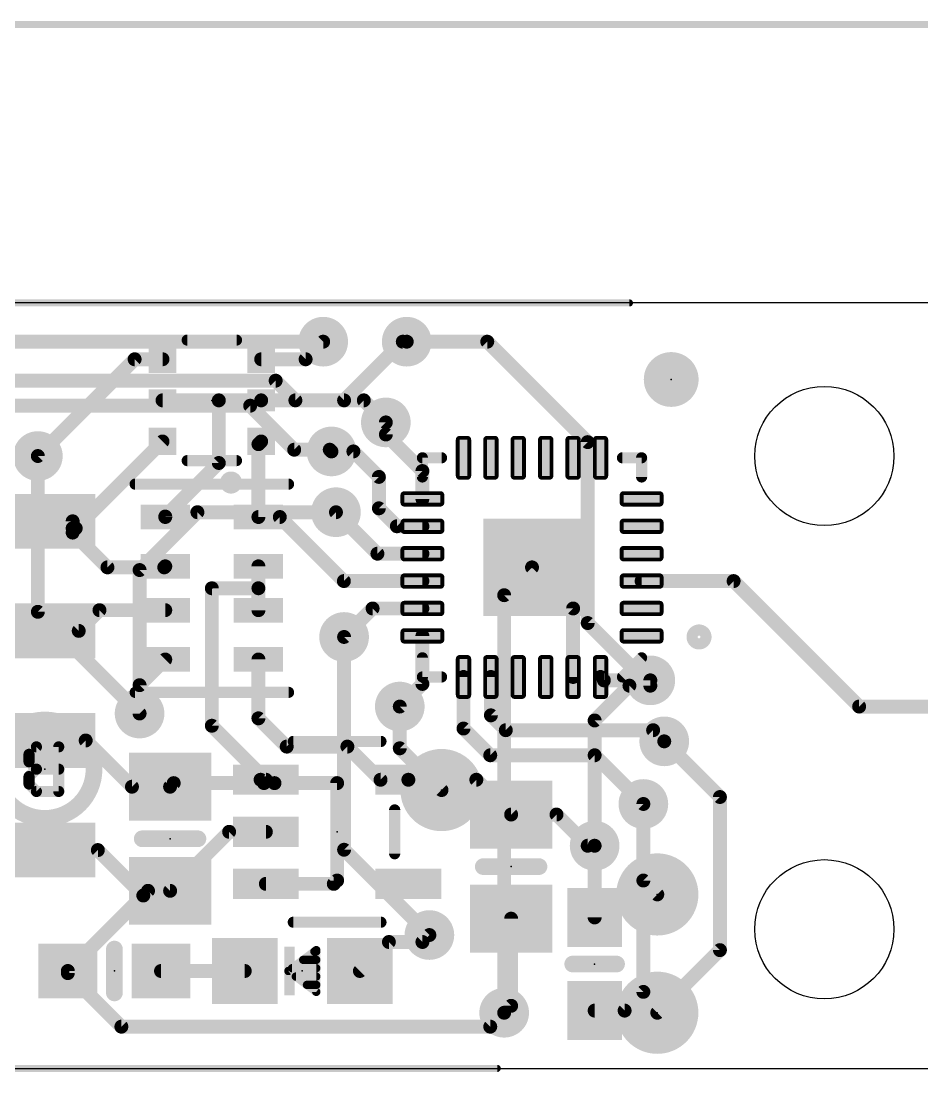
# Model space of a CAD drawing. Extents: x -5.8 to 76.3, y -5.1 to 21.4.
# Drawn here: x 8.2 to 24.64, y -0.07 to 19.12 of the extents above; entities that cross this region are included whole.
import ezdxf

# ---------------------------------------------------------------- set-up
doc = ezdxf.new("R2010")
doc.units = 0
for name, color, linetype in [('1', 12, 'CONTINUOUS'), ('16', 5, 'CONTINUOUS'), ('18', 110, 'CONTINUOUS'), ('20', 53, 'CONTINUOUS'), ('21', 40, 'CONTINUOUS'), ('22', 6, 'CONTINUOUS'), ('23', 53, 'CONTINUOUS'), ('24', 53, 'CONTINUOUS'), ('47', 253, 'CONTINUOUS')]:
    doc.layers.add(name, color=color, linetype=linetype)

# ---------------------------------------------------------------- blocks, each defined once
blk = doc.blocks.new('RECT')
blk.add_solid([(-0.5, -0.5), (0.5, -0.5), (-0.5, 0.5), (0.5, 0.5)])
blk = doc.blocks.new('PIE')
at = {"const_width": 0.5}
blk.add_lwpolyline([(0, -0.25, 1), (0, 0.25, 1), (0, -0.25)], format="xyb", dxfattribs=at)
blk = doc.blocks.new('RECT128000X44800R50')
at = {"const_width": 0.07}
blk.add_lwpolyline([(0.365, -0.07), (0.365, 0.07, 0.4142), (0.33, 0.105), (-0.33, 0.105, 0.4142), (-0.365, 0.07), (-0.365, -0.07, 0.4142), (-0.33, -0.105), (0.33, -0.105, 0.4142)], format="xyb", close=True, dxfattribs=at)
blk.add_solid([(-0.3475, -0.0875), (0.3475, -0.0875), (-0.3475, 0.0875), (0.3475, 0.0875)])
blk = doc.blocks.new('ROUNDV')
at = {"const_width": 0.5}
blk.add_lwpolyline([(0, -0.25, 1), (0, 0.25, 1), (0, -0.25)], format="xyb", dxfattribs=at)

msp = doc.modelspace()

# ---------------------------------------------------------------- linework, layer by layer
at = {"layer": '1', "const_width": 0.254}
for points in [[(13.716, 13.2628), (13.3952, 12.942)], [(14.097, 12.192), (15.1678, 13.2628)], [(15.24, 13.2628), (15.1678, 13.2628)], [(10.275, 12.942), (8.509, 11.176)], [(10.784, 12.942), (10.275, 12.942)], [(12.584, 12.942), (13.3952, 12.942)], [(11.811, 12.192), (10.784, 12.192)], [(11.811, 11.049), (11.811, 12.192)], [(11.811, 12.192), (12.584, 12.192)], [(12.584, 12.192), (14.097, 12.192)], [(14.859, 11.569), (14.859, 11.7896)], [(10.784, 11.442), (9.2, 9.858)], [(12.584, 11.442), (12.534, 11.392)], [(12.534, 11.392), (12.534, 10.063)], [(15.526, 10.902), (14.859, 11.569)], [(14.2668, 11.2602), (13.8668, 11.2602)], [(14.732, 10.795), (14.2668, 11.2602)], [(10.834, 10.072), (11.811, 11.049)], [(15.526, 10.394), (15.526, 10.902)], [(14.732, 10.222), (14.732, 10.795)], [(10.834, 10.063), (10.834, 10.072)], [(12.924, 10.063), (12.534, 10.063)], [(14.093, 8.894), (12.924, 10.063)], [(14.7052, 9.394), (13.9486, 10.1506)], [(15.06, 9.894), (14.732, 10.222)], [(9.144, 9.985), (7.256, 9.985)], [(9.144, 9.858), (9.144, 9.985)], [(9.2, 9.858), (9.144, 9.858)], [(9.144, 9.779), (9.144, 9.858)], [(15.526, 9.894), (15.06, 9.894)], [(9.779, 9.144), (9.144, 9.779)], [(15.526, 9.394), (14.7052, 9.394)], [(10.815, 9.144), (9.779, 9.144)], [(10.815, 9.144), (10.834, 9.163)], [(12.534, 9.163), (12.534, 8.763)], [(18.276, 8.394), (17.526, 9.144)], [(15.526, 8.894), (14.093, 8.894)], [(19.526, 8.894), (21.205, 8.894)], [(21.205, 8.894), (23.495, 6.604)], [(12.534, 8.763), (11.684, 8.763)], [(11.684, 8.763), (11.684, 6.2539)], [(12.534, 8.763), (12.534, 8.363)], [(9.255, 7.985), (9.633, 8.363)], [(9.633, 8.363), (10.834, 8.363)], [(14.617, 8.394), (14.097, 7.874)], [(15.526, 8.394), (14.617, 8.394)], [(18.276, 7.144), (18.276, 8.394)], [(7.256, 7.985), (9.255, 7.985)], [(15.526, 7.894), (15.526, 7.017)], [(10.834, 7.463), (10.3653, 6.9943)], [(12.534, 7.463), (12.534, 6.389)], [(10.3653, 6.9943), (10.3653, 6.477)], [(15.526, 7.017), (15.113, 6.604)], [(16.276, 7.144), (16.276, 6.203)], [(16.776, 7.144), (16.776, 6.4436)], [(18.8374, 7.0826), (18.776, 7.144)], [(19.685, 7.0826), (18.8374, 7.0826)], [(25.654, 6.604), (23.495, 6.604)], [(16.776, 6.4436), (17.0474, 6.1722)], [(11.684, 6.2539), (12.6699, 5.268)], [(12.534, 6.389), (13.0498, 5.8732)], [(16.276, 6.203), (16.764, 5.715)], [(17.0474, 6.1722), (19.7358, 6.1722)], [(19.7358, 6.1722), (19.939, 5.969)], [(7.256, 5.985), (9.382, 5.985)], [(9.382, 5.985), (10.226, 5.141)], [(13.0498, 5.8732), (14.1569, 5.8732)], [(14.7621, 5.268), (14.1569, 5.8732)], [(16.764, 5.715), (18.669, 5.715)], [(18.669, 5.715), (19.558, 4.826)], [(12.573, 5.268), (12.6699, 5.268)], [(12.634, 5.207), (12.573, 5.268)], [(14.7621, 5.268), (15.2701, 5.268)], [(15.2701, 5.268), (16.51, 5.268)], [(17.145, 4.633), (16.51, 5.268)], [(10.226, 5.141), (10.922, 5.141)], [(10.922, 5.141), (10.988, 5.207)], [(10.988, 5.207), (12.634, 5.207)], [(12.827, 5.207), (12.634, 5.207)], [(13.97, 5.207), (12.827, 5.207)], [(13.97, 3.429), (13.97, 5.207)], [(19.558, 1.397), (19.558, 4.826)], [(17.973, 4.633), (17.145, 4.633)], [(17.973, 4.633), (18.542, 4.064)], [(10.922, 3.241), (11.999, 4.318)], [(11.999, 4.318), (12.6699, 4.318)], [(7.256, 3.985), (9.604, 3.985)], [(9.604, 3.985), (10.4335, 3.1555)], [(18.669, 4.064), (18.542, 4.064)], [(18.669, 2.755), (18.669, 4.064)], [(12.6699, 3.368), (13.909, 3.368)], [(13.909, 3.368), (13.97, 3.429)], [(10.4335, 3.1555), (9.056, 1.778)], [(10.519, 3.241), (10.4335, 3.1555)], [(10.922, 3.241), (10.519, 3.241)], [(17.145, 2.733), (17.145, 1.143)], [(15.6533, 2.4344), (15.5263, 2.3074)], [(14.385, 1.778), (14.9144, 2.3074)], [(15.5263, 2.3074), (14.9144, 2.3074)], [(9.056, 1.739), (9.056, 1.778)], [(9.056, 1.739), (10.033, 0.762)], [(12.285, 1.778), (10.756, 1.778)], [(19.216, 1.055), (19.558, 1.397)], [(17.145, 1.143), (17.018, 1.016)], [(18.669, 1.055), (19.216, 1.055)], [(16.764, 0.762), (17.018, 1.016)], [(10.033, 0.762), (16.764, 0.762)]]:
    msp.add_lwpolyline(points, dxfattribs=at)
at = {"layer": '1', "const_width": 0.127}
for points in [[(13.7609, 13.2179, 1), (13.6711, 13.3077)], [(15.1678, 13.3263, 1), (15.1678, 13.1993)], [(15.2127, 13.2179, 1), (15.1229, 13.3077)], [(15.24, 13.1993, 1), (15.24, 13.3263)], [(10.275, 13.0055, 1), (10.275, 12.8785)], [(10.3199, 12.8971, 1), (10.2301, 12.9869)], [(10.784, 12.8785, 1), (10.784, 13.0055)], [(12.584, 13.0055, 1), (12.584, 12.8785)], [(13.3503, 12.9869, 1), (13.4401, 12.8971)], [(13.3952, 12.8785, 1), (13.3952, 13.0055)], [(10.784, 12.2555, 1), (10.784, 12.1285)], [(11.8745, 12.192, 1), (11.7475, 12.192)], [(11.811, 12.2555, 1), (11.811, 12.1285)], [(11.811, 12.1285, 1), (11.811, 12.2555)], [(12.584, 12.2555, 1), (12.584, 12.1285)], [(12.584, 12.1285, 1), (12.584, 12.2555)], [(14.0521, 12.2369, 1), (14.1419, 12.1471)], [(14.097, 12.1285, 1), (14.097, 12.2555)], [(14.9225, 11.7896, 1), (14.7955, 11.7896)], [(10.8289, 11.3971, 1), (10.7391, 11.4869)], [(12.5975, 11.392, 1), (12.4705, 11.392)], [(12.6289, 11.3971, 1), (12.5391, 11.4869)], [(14.9039, 11.6139, 1), (14.8141, 11.5241)], [(14.7955, 11.569, 1), (14.9225, 11.569)], [(12.4891, 11.4369, 1), (12.5789, 11.3471)], [(13.8668, 11.3237, 1), (13.8668, 11.1967)], [(14.3117, 11.3051, 1), (14.2219, 11.2153)], [(14.2668, 11.1967, 1), (14.2668, 11.3237)], [(8.4641, 11.2209, 1), (8.5539, 11.1311)], [(11.8559, 11.0041, 1), (11.7661, 11.0939)], [(11.7475, 11.049, 1), (11.8745, 11.049)], [(15.5895, 10.902, 1), (15.4625, 10.902)], [(15.4811, 10.8571, 1), (15.5709, 10.9469)], [(14.7955, 10.795, 1), (14.6685, 10.795)], [(14.6871, 10.7501, 1), (14.7769, 10.8399)], [(15.4625, 10.394, 1), (15.5895, 10.394)], [(10.8975, 10.072, 1), (10.7705, 10.072)], [(10.7891, 10.1169, 1), (10.8789, 10.0271)], [(12.534, 10.1265, 1), (12.534, 9.9995)], [(12.9689, 10.1079, 1), (12.8791, 10.0181)], [(12.924, 9.9995, 1), (12.924, 10.1265)], [(13.9935, 10.1955, 1), (13.9037, 10.1057)], [(14.7769, 10.2669, 1), (14.6871, 10.1771)], [(14.6685, 10.222, 1), (14.7955, 10.222)], [(9.2075, 9.985, 1), (9.0805, 9.985)], [(9.144, 9.9215, 1), (9.144, 9.7945)], [(9.2075, 9.858, 1), (9.0805, 9.858)], [(9.144, 9.9215, 1), (9.144, 10.0485)], [(9.2, 9.7945, 1), (9.2, 9.9215)], [(10.7705, 10.063, 1), (10.8975, 10.063)], [(12.4705, 10.063, 1), (12.5975, 10.063)], [(15.06, 9.9575, 1), (15.06, 9.8305)], [(15.0151, 9.8491, 1), (15.1049, 9.9389)], [(15.526, 9.8305, 1), (15.526, 9.9575)], [(9.0805, 9.858, 1), (9.2075, 9.858)], [(9.1889, 9.8239, 1), (9.0991, 9.7341)], [(9.0805, 9.779, 1), (9.2075, 9.779)], [(9.1551, 9.9029, 1), (9.2449, 9.8131)], [(14.7052, 9.4575, 1), (14.7052, 9.3305)], [(14.6603, 9.3491, 1), (14.7501, 9.4389)], [(15.526, 9.3305, 1), (15.526, 9.4575)], [(9.779, 9.2075, 1), (9.779, 9.0805)], [(9.7341, 9.0991, 1), (9.8239, 9.1889)], [(10.7701, 9.1889, 1), (10.8599, 9.0991)], [(10.8789, 9.1181, 1), (10.7891, 9.2079)], [(10.815, 9.0805, 1), (10.815, 9.2075)], [(12.5975, 9.163, 1), (12.4705, 9.163)], [(17.5709, 9.1889, 1), (17.4811, 9.0991)], [(14.093, 8.9575, 1), (14.093, 8.8305)], [(15.526, 8.8305, 1), (15.526, 8.9575)], [(19.526, 8.9575, 1), (19.526, 8.8305)], [(21.2499, 8.9389, 1), (21.1601, 8.8491)], [(21.205, 8.8305, 1), (21.205, 8.9575)], [(11.684, 8.8265, 1), (11.684, 8.6995)], [(11.7475, 8.763, 1), (11.6205, 8.763)], [(12.5975, 8.763, 1), (12.4705, 8.763)], [(12.4705, 8.763, 1), (12.5975, 8.763)], [(12.534, 8.6995, 1), (12.534, 8.8265)], [(14.0481, 8.8491, 1), (14.1379, 8.9389)], [(9.633, 8.4265, 1), (9.633, 8.2995)], [(9.6779, 8.3181, 1), (9.5881, 8.4079)], [(10.834, 8.2995, 1), (10.834, 8.4265)], [(14.617, 8.4575, 1), (14.617, 8.3305)], [(14.6619, 8.3491, 1), (14.5721, 8.4389)], [(15.526, 8.3305, 1), (15.526, 8.4575)], [(18.3395, 8.394, 1), (18.2125, 8.394)], [(18.2311, 8.3491, 1), (18.3209, 8.4389)], [(12.4705, 8.363, 1), (12.5975, 8.363)], [(9.2101, 8.0299, 1), (9.2999, 7.9401)], [(9.255, 7.9215, 1), (9.255, 8.0485)], [(14.0521, 7.9189, 1), (14.1419, 7.8291)], [(15.5895, 7.894, 1), (15.4625, 7.894)], [(10.8789, 7.4181, 1), (10.7891, 7.5079)], [(12.5975, 7.463, 1), (12.4705, 7.463)], [(10.4288, 6.9943, 1), (10.3018, 6.9943)], [(10.3204, 7.0392, 1), (10.4102, 6.9494)], [(15.5709, 6.9721, 1), (15.4811, 7.0619)], [(16.3395, 7.144, 1), (16.2125, 7.144)], [(16.8395, 7.144, 1), (16.7125, 7.144)], [(18.2125, 7.144, 1), (18.3395, 7.144)], [(18.8209, 7.1889, 1), (18.7311, 7.0991)], [(18.8374, 7.1461, 1), (18.8374, 7.0191)], [(18.7925, 7.0377, 1), (18.8823, 7.1275)], [(19.685, 7.0191, 1), (19.685, 7.1461)], [(15.4625, 7.017, 1), (15.5895, 7.017)], [(23.495, 6.6675, 1), (23.495, 6.5405)], [(10.3018, 6.477, 1), (10.4288, 6.477)], [(15.0681, 6.6489, 1), (15.1579, 6.5591)], [(16.8209, 6.4885, 1), (16.7311, 6.3987)], [(23.4501, 6.5591, 1), (23.5399, 6.6489)], [(11.7289, 6.2988, 1), (11.6391, 6.209)], [(12.5789, 6.4339, 1), (12.4891, 6.3441)], [(12.4705, 6.389, 1), (12.5975, 6.389)], [(16.3209, 6.2479, 1), (16.2311, 6.1581)], [(16.7125, 6.4436, 1), (16.8395, 6.4436)], [(11.6205, 6.2539, 1), (11.7475, 6.2539)], [(16.2125, 6.203, 1), (16.3395, 6.203)], [(17.0474, 6.2357, 1), (17.0474, 6.1087)], [(17.0025, 6.1273, 1), (17.0923, 6.2171)], [(19.7807, 6.2171, 1), (19.6909, 6.1273)], [(19.7358, 6.1087, 1), (19.7358, 6.2357)], [(9.4269, 6.0299, 1), (9.3371, 5.9401)], [(9.382, 5.9215, 1), (9.382, 6.0485)], [(13.0498, 5.9367, 1), (13.0498, 5.8097)], [(13.0049, 5.8283, 1), (13.0947, 5.9181)], [(14.2018, 5.9181, 1), (14.112, 5.8283)], [(14.1569, 5.8097, 1), (14.1569, 5.9367)], [(19.8941, 5.9241, 1), (19.9839, 6.0139)], [(16.764, 5.7785, 1), (16.764, 5.6515)], [(16.7191, 5.6701, 1), (16.8089, 5.7599)], [(18.7139, 5.7599, 1), (18.6241, 5.6701)], [(18.669, 5.6515, 1), (18.669, 5.7785)], [(12.573, 5.3315, 1), (12.573, 5.2045)], [(12.6179, 5.3129, 1), (12.5281, 5.2231)], [(12.625, 5.2231, 1), (12.7148, 5.3129)], [(12.6699, 5.2045, 1), (12.6699, 5.3315)], [(14.7621, 5.3315, 1), (14.7621, 5.2045)], [(14.7172, 5.2231, 1), (14.807, 5.3129)], [(15.2701, 5.3315, 1), (15.2701, 5.2045)], [(15.2701, 5.2045, 1), (15.2701, 5.3315)], [(16.5549, 5.3129, 1), (16.4651, 5.2231)], [(16.51, 5.2045, 1), (16.51, 5.3315)], [(10.226, 5.2045, 1), (10.226, 5.0775)], [(10.1811, 5.0961, 1), (10.2709, 5.1859)], [(10.8771, 5.1859, 1), (10.9669, 5.0961)], [(10.922, 5.0775, 1), (10.922, 5.2045)], [(10.988, 5.2705, 1), (10.988, 5.1435)], [(11.0329, 5.1621, 1), (10.9431, 5.2519)], [(12.634, 5.2705, 1), (12.634, 5.1435)], [(12.5891, 5.1621, 1), (12.6789, 5.2519)], [(12.634, 5.1435, 1), (12.634, 5.2705)], [(12.827, 5.2705, 1), (12.827, 5.1435)], [(12.827, 5.1435, 1), (12.827, 5.2705)], [(14.0335, 5.207, 1), (13.9065, 5.207)], [(13.97, 5.1435, 1), (13.97, 5.2705)], [(19.6215, 4.826, 1), (19.4945, 4.826)], [(19.5131, 4.7811, 1), (19.6029, 4.8709)], [(17.145, 4.6965, 1), (17.145, 4.5695)], [(17.1001, 4.5881, 1), (17.1899, 4.6779)], [(18.0179, 4.6779, 1), (17.9281, 4.5881)], [(17.973, 4.5695, 1), (17.973, 4.6965)], [(11.999, 4.3815, 1), (11.999, 4.2545)], [(12.0439, 4.2731, 1), (11.9541, 4.3629)], [(12.6699, 4.2545, 1), (12.6699, 4.3815)], [(9.6489, 4.0299, 1), (9.5591, 3.9401)], [(9.604, 3.9215, 1), (9.604, 4.0485)], [(18.542, 4.1275, 1), (18.542, 4.0005)], [(18.4971, 4.0191, 1), (18.5869, 4.1089)], [(18.7325, 4.064, 1), (18.6055, 4.064)], [(18.669, 4.0005, 1), (18.669, 4.1275)], [(12.6699, 3.4315, 1), (12.6699, 3.3045)], [(13.8641, 3.4129, 1), (13.9539, 3.3231)], [(13.9065, 3.429, 1), (14.0335, 3.429)], [(13.909, 3.3045, 1), (13.909, 3.4315)], [(14.0149, 3.3841, 1), (13.9251, 3.4739)], [(10.3886, 3.2004, 1), (10.4784, 3.1106)], [(10.4784, 3.1106, 1), (10.3886, 3.2004)], [(10.3886, 3.1106, 1), (10.4784, 3.2004)], [(10.519, 3.3045, 1), (10.519, 3.1775)], [(10.5639, 3.1961, 1), (10.4741, 3.2859)], [(10.8771, 3.2859, 1), (10.9669, 3.1961)], [(10.922, 3.1775, 1), (10.922, 3.3045)], [(17.2085, 2.733, 1), (17.0815, 2.733)], [(18.6055, 2.755, 1), (18.7325, 2.755)], [(15.6982, 2.3895, 1), (15.6084, 2.4793)], [(14.9144, 2.3709, 1), (14.9144, 2.2439)], [(14.9593, 2.2625, 1), (14.8695, 2.3523)], [(15.4814, 2.3523, 1), (15.5712, 2.2625)], [(15.5263, 2.2439, 1), (15.5263, 2.3709)], [(9.1195, 1.778, 1), (8.9925, 1.778)], [(9.0111, 1.8229, 1), (9.1009, 1.7331)], [(9.1009, 1.7839, 1), (9.0111, 1.6941)], [(8.9925, 1.739, 1), (9.1195, 1.739)], [(10.756, 1.8415, 1), (10.756, 1.7145)], [(12.285, 1.7145, 1), (12.285, 1.8415)], [(14.3401, 1.8229, 1), (14.4299, 1.7331)], [(19.4945, 1.397, 1), (19.6215, 1.397)], [(19.6029, 1.3521, 1), (19.5131, 1.4419)], [(17.0815, 1.143, 1), (17.2085, 1.143)], [(17.1899, 1.0981, 1), (17.1001, 1.1879)], [(18.669, 1.1185, 1), (18.669, 0.9915)], [(19.1711, 1.0999, 1), (19.2609, 1.0101)], [(19.216, 0.9915, 1), (19.216, 1.1185)], [(16.9731, 1.0609, 1), (17.0629, 0.9711)], [(17.0629, 0.9711, 1), (16.9731, 1.0609)], [(10.033, 0.8255, 1), (10.033, 0.6985)], [(9.9881, 0.7171, 1), (10.0779, 0.8069)], [(16.7191, 0.8069, 1), (16.8089, 0.7171)], [(16.764, 0.6985, 1), (16.764, 0.8255)]]:
    msp.add_lwpolyline(points, format="xyb", dxfattribs=at)
at = {"layer": '16', "const_width": 0.254}
for points in [[(13.716, 13.2628), (7.2938, 13.2628)], [(16.7092, 13.2628), (15.24, 13.2628)], [(16.7092, 13.2628), (18.542, 11.43)], [(7.2292, 12.5516), (12.8484, 12.5516)], [(12.8484, 12.5516), (13.208, 12.192)], [(13.208, 12.192), (14.4566, 12.192)], [(14.4566, 12.192), (14.859, 11.7896)], [(7.6494, 12.0944), (12.3836, 12.0944)], [(12.3836, 12.0944), (13.1866, 11.2914)], [(18.542, 11.43), (18.542, 8.128)], [(13.1866, 11.2914), (13.8356, 11.2914)], [(13.8356, 11.2914), (13.8668, 11.2602)], [(8.509, 11.176), (8.509, 8.3333)], [(11.4206, 10.1506), (10.3653, 9.0953)], [(13.9486, 10.1506), (11.4206, 10.1506)], [(10.3653, 9.0953), (10.3653, 6.477)], [(17.526, 9.144), (17.018, 8.636)], [(17.018, 8.636), (17.018, 1.016)], [(8.509, 8.3333), (10.3653, 6.477)], [(18.542, 8.128), (19.685, 6.985)], [(14.097, 7.874), (14.097, 3.9907)], [(19.304, 6.985), (18.669, 6.35)], [(19.304, 6.985), (19.685, 6.985)], [(19.685, 7.0826), (19.685, 6.985)], [(15.113, 6.604), (15.113, 5.842)], [(18.669, 6.35), (18.669, 4.064)], [(15.875, 5.08), (15.113, 5.842)], [(20.955, 4.953), (19.939, 5.969)], [(20.955, 2.159), (20.955, 4.953)], [(19.558, 4.826), (19.558, 3.429)], [(15.6533, 2.4344), (14.097, 3.9907)], [(19.812, 3.175), (19.558, 3.429)], [(19.812, 1.016), (20.955, 2.159)]]:
    msp.add_lwpolyline(points, dxfattribs=at)
at = {"layer": '16', "const_width": 0.127}
for points in [[(13.716, 13.1993, 1), (13.716, 13.3263)], [(15.24, 13.3263, 1), (15.24, 13.1993)], [(16.7541, 13.3077, 1), (16.6643, 13.2179)], [(16.7092, 13.1993, 1), (16.7092, 13.3263)], [(12.8933, 12.5965, 1), (12.8035, 12.5067)], [(12.8484, 12.4881, 1), (12.8484, 12.6151)], [(13.208, 12.2555, 1), (13.208, 12.1285)], [(13.1631, 12.1471, 1), (13.2529, 12.2369)], [(14.5015, 12.2369, 1), (14.4117, 12.1471)], [(14.4566, 12.1285, 1), (14.4566, 12.2555)], [(12.4285, 12.1393, 1), (12.3387, 12.0495)], [(12.3836, 12.0309, 1), (12.3836, 12.1579)], [(14.8141, 11.7447, 1), (14.9039, 11.8345)], [(18.6055, 11.43, 1), (18.4785, 11.43)], [(18.4971, 11.3851, 1), (18.5869, 11.4749)], [(13.1866, 11.3549, 1), (13.1866, 11.2279)], [(13.1417, 11.2465, 1), (13.2315, 11.3363)], [(13.8805, 11.3363, 1), (13.7907, 11.2465)], [(13.8219, 11.2153, 1), (13.9117, 11.3051)], [(13.8356, 11.2279, 1), (13.8356, 11.3549)], [(8.5725, 11.176, 1), (8.4455, 11.176)], [(11.4206, 10.2141, 1), (11.4206, 10.0871)], [(11.4655, 10.1057, 1), (11.3757, 10.1955)], [(13.9486, 10.0871, 1), (13.9486, 10.2141)], [(10.4288, 9.0953, 1), (10.3018, 9.0953)], [(17.5709, 9.0991, 1), (17.4811, 9.1889)], [(10.3204, 9.1402, 1), (10.4102, 9.0504)], [(17.0815, 8.636, 1), (16.9545, 8.636)], [(16.9731, 8.6809, 1), (17.0629, 8.5911)], [(8.5539, 8.3782, 1), (8.4641, 8.2884)], [(8.4455, 8.3333, 1), (8.5725, 8.3333)], [(18.5869, 8.1729, 1), (18.4971, 8.0831)], [(18.4785, 8.128, 1), (18.6055, 8.128)], [(14.1605, 7.874, 1), (14.0335, 7.874)], [(19.304, 7.0485, 1), (19.304, 6.9215)], [(19.3489, 6.9401, 1), (19.2591, 7.0299)], [(19.7485, 7.0826, 1), (19.6215, 7.0826)], [(19.685, 6.9215, 1), (19.685, 7.0485)], [(19.6215, 6.985, 1), (19.7485, 6.985)], [(19.6401, 6.9401, 1), (19.7299, 7.0299)], [(15.1765, 6.604, 1), (15.0495, 6.604)], [(10.3018, 6.477, 1), (10.4288, 6.477)], [(10.3204, 6.4321, 1), (10.4102, 6.5219)], [(18.7325, 6.35, 1), (18.6055, 6.35)], [(18.6241, 6.3949, 1), (18.7139, 6.3051)], [(15.1579, 5.8869, 1), (15.0681, 5.7971)], [(19.9839, 6.0139, 1), (19.8941, 5.9241)], [(15.0495, 5.842, 1), (15.1765, 5.842)], [(15.8301, 5.0351, 1), (15.9199, 5.1249)], [(21.0185, 4.953, 1), (20.8915, 4.953)], [(20.9101, 4.9081, 1), (20.9999, 4.9979)], [(19.6215, 4.826, 1), (19.4945, 4.826)], [(14.1419, 4.0356, 1), (14.0521, 3.9458)], [(14.0335, 3.9907, 1), (14.1605, 3.9907)], [(18.6055, 4.064, 1), (18.7325, 4.064)], [(19.6029, 3.4739, 1), (19.5131, 3.3841)], [(19.4945, 3.429, 1), (19.6215, 3.429)], [(19.7671, 3.1301, 1), (19.8569, 3.2199)], [(15.6084, 2.3895, 1), (15.6982, 2.4793)], [(20.8915, 2.159, 1), (21.0185, 2.159)], [(20.9999, 2.1141, 1), (20.9101, 2.2039)], [(16.9545, 1.016, 1), (17.0815, 1.016)], [(19.7671, 1.0609, 1), (19.8569, 0.9711)]]:
    msp.add_lwpolyline(points, format="xyb", dxfattribs=at)
at = {"layer": '20'}
for p, q in [((63.0108, 13.97), (0, 13.97)), ((0, 0), (63.0108, 0))]:
    msp.add_line(p, q, dxfattribs=at)
for centre in [(22.86, 11.176), (22.86, 2.54)]:
    msp.add_circle(centre, 1.27, dxfattribs=at)
at = {"layer": '21'}
for points, const_width in [([(11.234, 13.292), (12.134, 13.292)], 0.2032), ([(11.234, 11.092), (12.134, 11.092)], 0.2032), ([(15.876, 11.144), (15.526, 11.144)], 0.2032), ([(15.526, 10.794), (15.526, 11.144)], 0.2032), ([(19.176, 11.144), (19.526, 11.144)], 0.2032), ([(19.526, 11.144), (19.526, 10.794)], 0.2032), ([(10.284, 10.663), (13.084, 10.663)], 0.2032), ([(15.526, 7.494), (15.526, 7.144)], 0.2032), ([(19.176, 7.144), (19.526, 7.494)], 0.2032), ([(15.526, 7.144), (15.876, 7.144)], 0.2032), ([(13.084, 6.863), (10.284, 6.863)], 0.2032), ([(14.77, 5.968), (13.17, 5.968)], 0.2032), ([(15.02, 4.718), (15.02, 3.918)], 0.2032), ([(11.43, 4.191), (10.414, 4.191)], 0.3048), ([(17.653, 3.683), (16.637, 3.683)], 0.3048), ([(14.77, 2.668), (13.17, 2.668)], 0.2032), ([(9.906, 2.178), (9.906, 1.378)], 0.3048), ([(13.589, 2.159), (13.081, 1.778)], 0.1524), ([(13.5551, 2.1336), (13.589, 2.1336)], 0.1524), ([(13.589, 1.397), (13.589, 2.159)], 0.1524), ([(13.3519, 1.9812), (13.589, 1.9812)], 0.1524), ([(18.269, 1.905), (19.069, 1.905)], 0.3048), ([(13.081, 1.778), (13.589, 1.397)], 0.1524), ([(13.1487, 1.8288), (13.589, 1.8288)], 0.1524), ([(13.2165, 1.6764), (13.589, 1.6764)], 0.1524), ([(13.4197, 1.524), (13.589, 1.524)], 0.1524)]:
    msp.add_lwpolyline(points, dxfattribs=dict(at, const_width=const_width))
for points, const_width in [([(11.234, 13.3428, 1), (11.234, 13.2412)], 0.1016), ([(12.134, 13.2412, 1), (12.134, 13.3428)], 0.1016), ([(11.234, 11.1428, 1), (11.234, 11.0412)], 0.1016), ([(12.134, 11.0412, 1), (12.134, 11.1428)], 0.1016), ([(15.526, 11.1948, 1), (15.526, 11.0932)], 0.1016), ([(15.5768, 11.144, 1), (15.4752, 11.144)], 0.1016), ([(15.876, 11.0932, 1), (15.876, 11.1948)], 0.1016), ([(19.176, 11.1948, 1), (19.176, 11.0932)], 0.1016), ([(19.5768, 11.144, 1), (19.4752, 11.144)], 0.1016), ([(19.526, 11.0932, 1), (19.526, 11.1948)], 0.1016), ([(10.284, 10.7138, 1), (10.284, 10.6122)], 0.1016), ([(12.034, 10.592, 1), (12.034, 10.792, 1), (12.034, 10.592)], 0.2032), ([(13.084, 10.6122, 1), (13.084, 10.7138)], 0.1016), ([(15.4752, 10.794, 1), (15.5768, 10.794)], 0.1016), ([(19.4752, 10.794, 1), (19.5768, 10.794)], 0.1016), ([(20.574, 7.747, 1), (20.574, 8.001, 1), (20.574, 7.747)], 0.2032), ([(15.5768, 7.494, 1), (15.4752, 7.494)], 0.1016), ([(19.5619, 7.4581, 1), (19.4901, 7.5299)], 0.1016), ([(15.526, 7.1948, 1), (15.526, 7.0932)], 0.1016), ([(15.4752, 7.144, 1), (15.5768, 7.144)], 0.1016), ([(15.876, 7.0932, 1), (15.876, 7.1948)], 0.1016), ([(19.1401, 7.1799, 1), (19.2119, 7.1081)], 0.1016), ([(10.284, 6.9138, 1), (10.284, 6.8122)], 0.1016), ([(13.084, 6.8122, 1), (13.084, 6.9138)], 0.1016), ([(13.17, 6.0188, 1), (13.17, 5.9172)], 0.1016), ([(14.77, 5.9172, 1), (14.77, 6.0188)], 0.1016), ([(15.0708, 4.718, 1), (14.9692, 4.718)], 0.1016), ([(10.414, 4.2672, 1), (10.414, 4.1148)], 0.1524), ([(11.43, 4.1148, 1), (11.43, 4.2672)], 0.1524), ([(14.9692, 3.918, 1), (15.0708, 3.918)], 0.1016), ([(16.637, 3.7592, 1), (16.637, 3.6068)], 0.1524), ([(17.653, 3.6068, 1), (17.653, 3.7592)], 0.1524), ([(13.17, 2.7188, 1), (13.17, 2.6172)], 0.1016), ([(14.77, 2.6172, 1), (14.77, 2.7188)], 0.1016), ([(9.9822, 2.178, 1), (9.8298, 2.178)], 0.1524), ([(13.5551, 2.1717, 1), (13.5551, 2.0955)], 0.0762), ([(13.6271, 2.159, 1), (13.5509, 2.159)], 0.0762), ([(13.6119, 2.1285, 1), (13.5661, 2.1895)], 0.0762), ([(13.589, 2.0955, 1), (13.589, 2.1717)], 0.0762), ([(13.3519, 2.0193, 1), (13.3519, 1.9431)], 0.0762), ([(13.589, 1.9431, 1), (13.589, 2.0193)], 0.0762), ([(18.269, 1.9812, 1), (18.269, 1.8288)], 0.1524), ([(19.069, 1.8288, 1), (19.069, 1.9812)], 0.1524), ([(13.1039, 1.8085, 1), (13.0581, 1.7475)], 0.0762), ([(13.0581, 1.8085, 1), (13.1039, 1.7475)], 0.0762), ([(13.1487, 1.8669, 1), (13.1487, 1.7907)], 0.0762), ([(13.2165, 1.7145, 1), (13.2165, 1.6383)], 0.0762), ([(13.589, 1.7907, 1), (13.589, 1.8669)], 0.0762), ([(13.589, 1.6383, 1), (13.589, 1.7145)], 0.0762), ([(13.4197, 1.5621, 1), (13.4197, 1.4859)], 0.0762), ([(13.589, 1.4859, 1), (13.589, 1.5621)], 0.0762), ([(9.8298, 1.378, 1), (9.9822, 1.378)], 0.1524), ([(13.5509, 1.397, 1), (13.6271, 1.397)], 0.0762), ([(13.5661, 1.3665, 1), (13.6119, 1.4275)], 0.0762)]:
    msp.add_lwpolyline(points, format="xyb", dxfattribs=dict(at, const_width=const_width))
at = {"layer": '22'}
for points, const_width in [([(8.636, 4.563, 1), (8.636, 6.359, 1), (8.636, 4.563)], 0.3048), ([(8.4833, 5.9189, 1), (8.4833, 5.8173)], 0.1016), ([(8.5192, 5.8322, 1), (8.4473, 5.904)], 0.1016), ([(8.9408, 5.8681, 1), (8.8392, 5.8681)], 0.1016), ([(8.89, 5.8173, 1), (8.89, 5.9189)], 0.1016), ([(8.3985, 5.7325, 1), (8.2969, 5.7325)], 0.1016), ([(8.3118, 5.7684, 1), (8.3836, 5.6966)], 0.1016), ([(8.3836, 5.6328, 1), (8.3118, 5.561)], 0.1016), ([(8.2969, 5.5969, 1), (8.3985, 5.5969)], 0.1016), ([(8.4833, 5.5121, 1), (8.4833, 5.4105)], 0.1016), ([(8.5192, 5.4254, 1), (8.4473, 5.4973)], 0.1016), ([(8.89, 5.4105, 1), (8.89, 5.5121)], 0.1016), ([(8.3985, 5.3258, 1), (8.2969, 5.3258)], 0.1016), ([(8.3118, 5.3617, 1), (8.3836, 5.2898)], 0.1016), ([(8.4473, 5.4254, 1), (8.5192, 5.4973)], 0.1016), ([(8.3836, 5.2261, 1), (8.3118, 5.1543)], 0.1016), ([(8.2969, 5.1902, 1), (8.3985, 5.1902)], 0.1016), ([(8.4833, 5.1054, 1), (8.4833, 5.0038)], 0.1016), ([(8.4473, 5.0187, 1), (8.5192, 5.0905)], 0.1016), ([(8.8392, 5.0546, 1), (8.9408, 5.0546)], 0.1016), ([(8.89, 5.0038, 1), (8.89, 5.1054)], 0.1016)]:
    msp.add_lwpolyline(points, format="xyb", dxfattribs=dict(at, const_width=const_width))
at = {"layer": '22', "const_width": 0.2032}
for points in [[(8.4833, 5.8681), (8.3477, 5.7325)], [(8.89, 5.8681), (8.4833, 5.8681)], [(8.89, 5.0546), (8.89, 5.8681)], [(8.3477, 5.7325), (8.3477, 5.5969)], [(8.3477, 5.5969), (8.4833, 5.4613)], [(8.4833, 5.4613), (8.3477, 5.3258)], [(8.89, 5.4613), (8.4833, 5.4613)], [(8.3477, 5.3258), (8.3477, 5.1902)], [(8.3477, 5.1902), (8.4833, 5.0546)], [(8.4833, 5.0546), (8.89, 5.0546)]]:
    msp.add_lwpolyline(points, dxfattribs=at)
at = {"layer": '23'}
for p in [(20.066, 12.573), (11.684, 12.192), (17.526, 9.144), (11.684, 8.763), (13.97, 4.318), (10.922, 4.191), (17.145, 3.683), (9.906, 1.778), (13.335, 1.778), (18.669, 1.905)]:
    msp.add_point(p, dxfattribs=at)
at = {"layer": '24'}
for p in [(8.636, 5.461), (15.875, 5.08), (19.812, 3.175), (19.812, 1.016)]:
    msp.add_point(p, dxfattribs=at)
at = {"layer": '47', "const_width": 0.13}
for points in [[(0.065, 19.05), (76.135, 19.05)], [(19.304, 13.97), (-5.379, 13.97)], [(16.891, 0), (-5.379, 0)]]:
    msp.add_lwpolyline(points, dxfattribs=at)
at = {"layer": '47', "const_width": 0.065}
for points in [[(19.304, 13.9375, 1), (19.304, 14.0025)], [(16.891, -0.0325, 1), (16.891, 0.0325)]]:
    msp.add_lwpolyline(points, format="xyb", dxfattribs=at)

# ---------------------------------------------------------------- block references
at = {"layer": '1'}
for p, xscale, yscale, rotation in [((10.784, 12.942), 0.5, 0.5, 90), ((12.584, 12.942), 0.5, 0.5, 90), ((10.784, 12.192), 0.4, 0.5, 90), ((12.584, 12.192), 0.4, 0.5, 90), ((10.784, 11.442), 0.5, 0.5, 90), ((12.584, 11.442), 0.5, 0.5, 90), ((10.834, 10.063), 0.45, 0.9, 90), ((12.534, 10.063), 0.45, 0.9, 90), ((17.526, 9.144), 1.778, 1.778, 180), ((10.834, 9.163), 0.45, 0.9, 90), ((12.534, 9.163), 0.45, 0.9, 90), ((10.834, 8.363), 0.45, 0.9, 90), ((12.534, 8.363), 0.45, 0.9, 90), ((10.834, 7.463), 0.45, 0.9, 90), ((12.534, 7.463), 0.45, 0.9, 90), ((10.922, 5.141), 1.24, 1.5, 270), ((12.6699, 5.268), 0.55, 1.2, 270), ((15.2701, 5.268), 0.55, 1.2, 270), ((17.145, 4.633), 1.24, 1.5, 270), ((12.6699, 4.318), 0.55, 1.2, 270), ((10.922, 3.241), 1.24, 1.5, 270), ((12.6699, 3.368), 0.55, 1.2, 270), ((15.2701, 3.368), 0.55, 1.2, 270), ((17.145, 2.733), 1.24, 1.5, 270), ((12.285, 1.778), 1.2, 1.2, 90), ((14.385, 1.778), 1.2, 1.2, 90)]:
    msp.add_blockref('RECT', p, dxfattribs=dict(at, xscale=xscale, yscale=yscale, rotation=rotation))
for name, p in [('PIE', (20.066, 12.573)), ('RECT128000X44800R50', (19.526, 10.394)), ('RECT128000X44800R50', (19.526, 9.894)), ('RECT128000X44800R50', (19.526, 9.394)), ('RECT128000X44800R50', (19.526, 8.894)), ('RECT128000X44800R50', (19.526, 8.394)), ('RECT128000X44800R50', (19.526, 7.894))]:
    msp.add_blockref(name, p, dxfattribs=at)
for p, rotation in [((16.276, 11.144), 270), ((16.776, 11.144), 270), ((17.276, 11.144), 270), ((17.776, 11.144), 270), ((18.276, 11.144), 270), ((18.776, 11.144), 270), ((15.526, 10.394), 180), ((15.526, 9.894), 180), ((15.526, 9.394), 180), ((15.526, 8.894), 180), ((15.526, 8.394), 180), ((15.526, 7.894), 180), ((16.276, 7.144), 90), ((16.776, 7.144), 90), ((17.276, 7.144), 90), ((17.776, 7.144), 90), ((18.276, 7.144), 90), ((18.776, 7.144), 90)]:
    msp.add_blockref('RECT128000X44800R50', p, dxfattribs=dict(at, rotation=rotation))
at = {"layer": '1', "yscale": 4.6, "rotation": 90}
for p in [(7.256, 9.985), (7.256, 7.985), (7.256, 5.985), (7.256, 3.985)]:
    msp.add_blockref('RECT', p, dxfattribs=at)
at = {"layer": '1', "xscale": 1.075, "rotation": 90}
for p in [(18.669, 2.755), (18.669, 1.055)]:
    msp.add_blockref('RECT', p, dxfattribs=at)
at = {"layer": '1', "xscale": 1.075}
for p in [(9.056, 1.778), (10.756, 1.778)]:
    msp.add_blockref('RECT', p, dxfattribs=at)
at = {"layer": '16', "xscale": 1.5, "yscale": 1.5}
for p in [(15.875, 5.08), (19.812, 3.175), (19.812, 1.016)]:
    msp.add_blockref('PIE', p, dxfattribs=at)
at = {"layer": '18', "xscale": 0.9064, "yscale": 0.9064}
for p in [(13.716, 13.2628), (13.716, 13.2628), (15.24, 13.2628), (15.24, 13.2628), (14.859, 11.7896), (14.859, 11.7896), (13.8668, 11.2602), (13.8668, 11.2602), (8.509, 11.176), (8.509, 11.176), (13.9486, 10.1506), (13.9486, 10.1506), (17.526, 9.144), (17.526, 9.144), (14.097, 7.874), (14.097, 7.874), (19.685, 7.0826), (19.685, 7.0826), (10.3653, 6.477), (10.3653, 6.477), (15.113, 6.604), (15.113, 6.604), (19.939, 5.969), (19.939, 5.969), (19.558, 4.826), (19.558, 4.826), (18.669, 4.064), (18.669, 4.064), (15.6533, 2.4344), (15.6533, 2.4344), (17.018, 1.016), (17.018, 1.016)]:
    msp.add_blockref('ROUNDV', p, dxfattribs=at)
at = {"layer": '21', "xscale": 0.889, "yscale": 0.1905, "rotation": 90}
msp.add_blockref('RECT', (13.0993, 1.778), dxfattribs=at)

doc.saveas('drawing.dxf')
